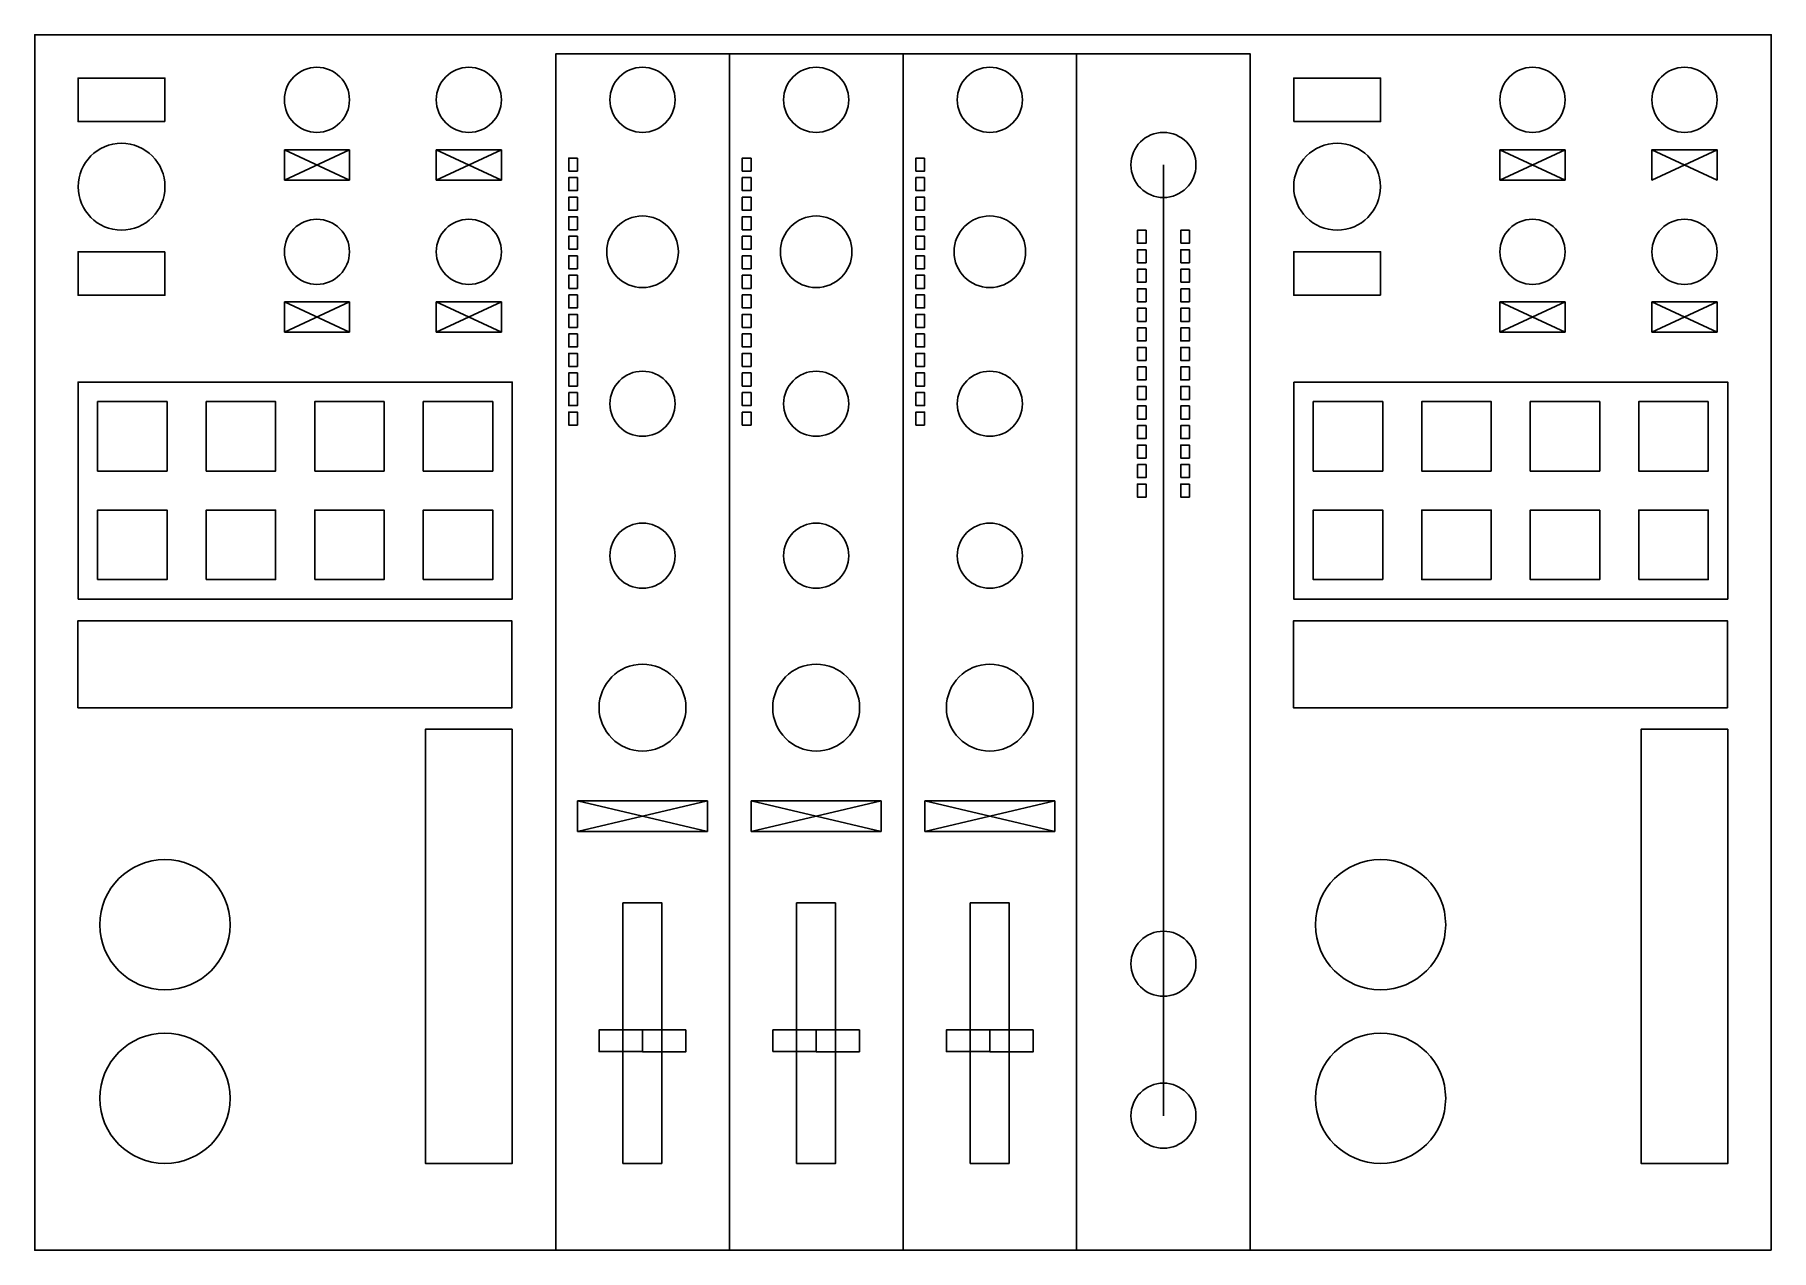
# Model space of a CAD drawing. Header units: millimetres. Extents: x -30 to 370, y 0 to 280.
import ezdxf

# ---------------------------------------------------------------- set-up
doc = ezdxf.new("R2010")
doc.units = ezdxf.units.MM
doc.layers.get('0').update_dxf_attribs({"linetype": 'CONTINUOUS'})

msp = doc.modelspace()

# ---------------------------------------------------------------- linework, layer by layer
for p, q in [((90, 275.58), (130, 275.58)), ((130, 275.58), (170, 275.58)), ((170, 275.58), (170, 0)), ((210, 275.58), (170, 275.58)), ((170, 275.58), (210, 275.58)), ((210, 275.58), (250, 275.58)), ((42.5, 253.5), (27.5, 253.5)), ((27.5, 253.5), (27.5, 246.5)), ((42.5, 253.5), (27.5, 246.5)), ((27.5, 253.5), (42.5, 246.5)), ((42.5, 246.5), (42.5, 253.5)), ((77.5, 253.5), (62.5, 253.5)), ((77.5, 253.5), (62.5, 246.5)), ((62.5, 253.5), (62.5, 246.5)), ((62.5, 253.5), (77.5, 246.5)), ((77.5, 246.5), (77.5, 253.5)), ((307.5, 253.5), (307.5, 246.5)), ((322.5, 253.5), (307.5, 253.5)), ((322.5, 253.5), (307.5, 246.5)), ((307.5, 253.5), (322.5, 246.5)), ((322.5, 246.5), (322.5, 253.5)), ((229.99, 250), (229.99, 31)), ((27.5, 246.5), (42.5, 246.5)), ((62.5, 246.5), (77.5, 246.5)), ((307.5, 246.5), (322.5, 246.5)), ((42.5, 218.5), (27.5, 218.5)), ((42.5, 218.5), (27.5, 211.5)), ((27.5, 218.5), (27.5, 211.5)), ((27.5, 218.5), (42.5, 211.5)), ((42.5, 211.5), (42.5, 218.5)), ((77.5, 218.5), (62.5, 218.5)), ((77.5, 218.5), (62.5, 211.5)), ((62.5, 218.5), (62.5, 211.5)), ((62.5, 218.5), (77.5, 211.5)), ((77.5, 211.5), (77.5, 218.5)), ((322.5, 218.5), (307.5, 218.5)), ((307.5, 218.5), (322.5, 211.5)), ((322.5, 218.5), (307.5, 211.5)), ((307.5, 218.5), (307.5, 211.5)), ((322.5, 211.5), (322.5, 218.5)), ((357.5, 218.5), (342.5, 218.5)), ((357.5, 218.5), (342.5, 211.5)), ((342.5, 218.5), (357.5, 211.5)), ((342.5, 218.5), (342.5, 211.5)), ((357.5, 211.5), (357.5, 218.5)), ((27.5, 211.5), (42.5, 211.5)), ((62.5, 211.5), (77.5, 211.5)), ((307.5, 211.5), (322.5, 211.5)), ((342.5, 211.5), (357.5, 211.5)), ((95, 103.5), (125, 96.5)), ((125, 103.5), (95, 103.5)), ((125, 103.5), (95, 96.5)), ((95, 103.5), (95, 96.5)), ((125, 96.5), (125, 103.5)), ((165, 103.5), (135, 103.5)), ((135, 103.5), (135, 96.5)), ((165, 103.5), (135, 96.5)), ((135, 103.5), (165, 96.5)), ((165, 96.5), (165, 103.5)), ((175, 103.5), (205, 96.5)), ((205, 103.5), (175, 103.5)), ((205, 103.5), (175, 96.5)), ((175, 103.5), (175, 96.5)), ((205, 96.5), (205, 103.5)), ((95, 96.5), (125, 96.5)), ((135, 96.5), (165, 96.5)), ((175, 96.5), (205, 96.5)), ((150, 50.75), (140, 50.75)), ((140, 50.75), (140, 45.75)), ((150, 45.75), (150, 50.75)), ((150, 50.75), (160, 50.75)), ((150, 45.73), (150, 50.75)), ((160, 50.75), (160, 45.73)), ((140, 45.75), (150, 45.75)), ((160, 45.73), (150, 45.73)), ((170, 0), (210, 0))]:
    msp.add_line(p, q)
for points in [[(370, 0), (-30, 0), (-30, 280), (370, 280)], [(90, 0), (90, 275.58), (130, 275.58), (130, 0)], [(170, 0), (130, 0), (130, 275.58), (170, 275.58)], [(210, 0), (210, 275.58), (250, 275.58), (250, 0)], [(0, 260), (-20, 260), (-20, 270), (0, 270)], [(260, 260), (260, 270), (280, 270), (280, 260)], [(357.5, 253.5), (357.5, 246.5), (342.5, 253.5), (342.5, 246.5), (357.5, 253.5), (342.5, 253.5)], [(94.99, 251.58), (92.99, 251.58), (92.99, 248.58), (94.99, 248.58)], [(134.99, 251.58), (132.99, 251.58), (132.99, 248.58), (134.99, 248.58)], [(174.99, 251.58), (172.99, 251.58), (172.99, 248.58), (174.99, 248.58)], [(94.99, 247.08), (92.99, 247.08), (92.99, 244.08), (94.99, 244.08)], [(132.99, 247.08), (132.99, 244.08), (134.99, 244.08), (134.99, 247.08)], [(174.99, 247.08), (172.99, 247.08), (172.99, 244.08), (174.99, 244.08)], [(94.99, 239.58), (94.99, 242.58), (92.99, 242.58), (92.99, 239.58)], [(132.99, 242.58), (132.99, 239.58), (134.99, 239.58), (134.99, 242.58)], [(174.99, 239.58), (174.99, 242.58), (172.99, 242.58), (172.99, 239.58)], [(94.99, 235.08), (94.99, 238.08), (92.99, 238.08), (92.99, 235.08)], [(132.99, 235.08), (134.99, 235.08), (134.99, 238.08), (132.99, 238.08)], [(174.99, 235.08), (174.99, 238.08), (172.99, 238.08), (172.99, 235.08)], [(92.99, 230.58), (94.99, 230.58), (94.99, 233.58), (92.99, 233.58)], [(132.99, 233.58), (132.99, 230.58), (134.99, 230.58), (134.99, 233.58)], [(172.99, 230.58), (174.99, 230.58), (174.99, 233.58), (172.99, 233.58)], [(225.99, 234.98), (223.99, 234.98), (223.99, 231.98), (225.99, 231.98)], [(233.99, 231.98), (235.99, 231.98), (235.99, 234.98), (233.99, 234.98)], [(0, 230), (-20, 230), (-20, 220), (0, 220)], [(94.99, 229.08), (92.99, 229.08), (92.99, 226.08), (94.99, 226.08)], [(132.99, 229.08), (132.99, 226.08), (134.99, 226.08), (134.99, 229.08)], [(174.99, 229.08), (172.99, 229.08), (172.99, 226.08), (174.99, 226.08)], [(225.99, 230.48), (223.99, 230.48), (223.99, 227.48), (225.99, 227.48)], [(233.99, 227.48), (235.99, 227.48), (235.99, 230.48), (233.99, 230.48)], [(280, 220), (280, 230), (260, 230), (260, 220)], [(92.99, 221.58), (94.99, 221.58), (94.99, 224.58), (92.99, 224.58)], [(132.99, 221.58), (134.99, 221.58), (134.99, 224.58), (132.99, 224.58)], [(172.99, 221.58), (174.99, 221.58), (174.99, 224.58), (172.99, 224.58)], [(225.99, 222.98), (225.99, 225.98), (223.99, 225.98), (223.99, 222.98)], [(233.99, 222.98), (235.99, 222.98), (235.99, 225.98), (233.99, 225.98)], [(92.99, 220.08), (92.99, 217.08), (94.99, 217.08), (94.99, 220.08)], [(134.99, 220.08), (132.99, 220.08), (132.99, 217.08), (134.99, 217.08)], [(172.99, 220.08), (172.99, 217.08), (174.99, 217.08), (174.99, 220.08)], [(225.99, 218.48), (225.99, 221.48), (223.99, 221.48), (223.99, 218.48)], [(233.99, 221.48), (233.99, 218.48), (235.99, 218.48), (235.99, 221.48)], [(223.99, 213.98), (225.99, 213.98), (225.99, 216.98), (223.99, 216.98)], [(235.99, 213.98), (235.99, 216.98), (233.99, 216.98), (233.99, 213.98)], [(94.99, 212.58), (94.99, 215.58), (92.99, 215.58), (92.99, 212.58)], [(92.99, 215.58), (92.99, 212.58), (94.99, 212.58), (94.99, 215.58)], [(132.99, 212.58), (134.99, 212.58), (134.99, 215.58), (132.99, 215.58)], [(132.99, 212.58), (134.99, 212.58), (134.99, 215.58), (132.99, 215.58)], [(174.99, 212.58), (174.99, 215.58), (172.99, 215.58), (172.99, 212.58)], [(172.99, 215.58), (172.99, 212.58), (174.99, 212.58), (174.99, 215.58)], [(225.99, 212.48), (223.99, 212.48), (223.99, 209.48), (225.99, 209.48)], [(235.99, 212.48), (233.99, 212.48), (233.99, 209.48), (235.99, 209.48)], [(94.99, 211.08), (92.99, 211.08), (92.99, 208.08), (94.99, 208.08)], [(94.99, 211.08), (92.99, 211.08), (92.99, 208.08), (94.99, 208.08)], [(132.99, 211.08), (132.99, 208.08), (134.99, 208.08), (134.99, 211.08)], [(134.99, 211.08), (132.99, 211.08), (132.99, 208.08), (134.99, 208.08)], [(174.99, 211.08), (172.99, 211.08), (172.99, 208.08), (174.99, 208.08)], [(174.99, 211.08), (172.99, 211.08), (172.99, 208.08), (174.99, 208.08)], [(94.99, 203.58), (94.99, 206.58), (92.99, 206.58), (92.99, 203.58)], [(92.99, 206.58), (92.99, 203.58), (94.99, 203.58), (94.99, 206.58)], [(134.99, 206.58), (132.99, 206.58), (132.99, 203.58), (134.99, 203.58)], [(132.99, 206.58), (132.99, 203.58), (134.99, 203.58), (134.99, 206.58)], [(174.99, 203.58), (174.99, 206.58), (172.99, 206.58), (172.99, 203.58)], [(172.99, 206.58), (172.99, 203.58), (174.99, 203.58), (174.99, 206.58)], [(223.99, 204.98), (225.99, 204.98), (225.99, 207.98), (223.99, 207.98)], [(235.99, 204.98), (235.99, 207.98), (233.99, 207.98), (233.99, 204.98)], [(-20.01, 150), (79.99, 150), (79.99, 200), (-20.01, 200)], [(94.99, 199.08), (94.99, 202.08), (92.99, 202.08), (92.99, 199.08)], [(94.99, 202.08), (92.99, 202.08), (92.99, 199.08), (94.99, 199.08)], [(132.99, 202.08), (132.99, 199.08), (134.99, 199.08), (134.99, 202.08)], [(134.99, 199.08), (134.99, 202.08), (132.99, 202.08), (132.99, 199.08)], [(174.99, 199.08), (174.99, 202.08), (172.99, 202.08), (172.99, 199.08)], [(174.99, 202.08), (172.99, 202.08), (172.99, 199.08), (174.99, 199.08)], [(223.99, 203.48), (223.99, 200.48), (225.99, 200.48), (225.99, 203.48)], [(235.99, 200.48), (235.99, 203.48), (233.99, 203.48), (233.99, 200.48)], [(259.99, 200), (259.99, 150), (359.99, 150), (359.99, 200)], [(92.99, 197.58), (92.99, 194.58), (94.99, 194.58), (94.99, 197.58)], [(92.99, 197.58), (92.99, 194.58), (94.99, 194.58), (94.99, 197.58)], [(132.99, 197.58), (132.99, 194.58), (134.99, 194.58), (134.99, 197.58)], [(134.99, 194.58), (134.99, 197.58), (132.99, 197.58), (132.99, 194.58)], [(172.99, 197.58), (172.99, 194.58), (174.99, 194.58), (174.99, 197.58)], [(172.99, 197.58), (172.99, 194.58), (174.99, 194.58), (174.99, 197.58)], [(225.99, 195.98), (225.99, 198.98), (223.99, 198.98), (223.99, 195.98)], [(223.99, 198.98), (223.99, 195.98), (225.99, 195.98), (225.99, 198.98)], [(233.99, 195.98), (235.99, 195.98), (235.99, 198.98), (233.99, 198.98)], [(233.99, 198.98), (233.99, 195.98), (235.99, 195.98), (235.99, 198.98)], [(-15.51, 179.5), (0.49, 179.5), (0.49, 195.5), (-15.51, 195.5)], [(9.49, 179.5), (25.49, 179.5), (25.49, 195.5), (9.49, 195.5)], [(34.49, 179.5), (50.49, 179.5), (50.49, 195.5), (34.49, 195.5)], [(59.49, 179.5), (75.49, 179.5), (75.49, 195.5), (59.49, 195.5)], [(94.99, 190.08), (94.99, 193.08), (92.99, 193.08), (92.99, 190.08)], [(94.99, 190.08), (94.99, 193.08), (92.99, 193.08), (92.99, 190.08)], [(132.99, 193.08), (132.99, 190.08), (134.99, 190.08), (134.99, 193.08)], [(132.99, 193.08), (132.99, 190.08), (134.99, 190.08), (134.99, 193.08)], [(174.99, 190.08), (174.99, 193.08), (172.99, 193.08), (172.99, 190.08)], [(174.99, 190.08), (174.99, 193.08), (172.99, 193.08), (172.99, 190.08)], [(225.99, 194.48), (223.99, 194.48), (223.99, 191.48), (225.99, 191.48)], [(225.99, 194.48), (223.99, 194.48), (223.99, 191.48), (225.99, 191.48)], [(233.99, 191.48), (235.99, 191.48), (235.99, 194.48), (233.99, 194.48)], [(233.99, 194.48), (233.99, 191.48), (235.99, 191.48), (235.99, 194.48)], [(280.49, 195.5), (264.49, 195.5), (264.49, 179.5), (280.49, 179.5)], [(305.49, 179.5), (305.49, 195.5), (289.49, 195.5), (289.49, 179.5)], [(314.49, 179.5), (330.49, 179.5), (330.49, 195.5), (314.49, 195.5)], [(355.49, 195.5), (339.49, 195.5), (339.49, 179.5), (355.49, 179.5)], [(225.99, 186.98), (225.99, 189.98), (223.99, 189.98), (223.99, 186.98)], [(223.99, 189.98), (223.99, 186.98), (225.99, 186.98), (225.99, 189.98)], [(235.99, 189.98), (233.99, 189.98), (233.99, 186.98), (235.99, 186.98)], [(235.99, 189.98), (233.99, 189.98), (233.99, 186.98), (235.99, 186.98)], [(225.99, 182.48), (225.99, 185.48), (223.99, 185.48), (223.99, 182.48)], [(225.99, 185.48), (223.99, 185.48), (223.99, 182.48), (225.99, 182.48)], [(235.99, 182.48), (235.99, 185.48), (233.99, 185.48), (233.99, 182.48)], [(233.99, 182.48), (235.99, 182.48), (235.99, 185.48), (233.99, 185.48)], [(223.99, 180.98), (223.99, 177.98), (225.99, 177.98), (225.99, 180.98)], [(223.99, 180.98), (223.99, 177.98), (225.99, 177.98), (225.99, 180.98)], [(233.99, 177.98), (235.99, 177.98), (235.99, 180.98), (233.99, 180.98)], [(233.99, 177.98), (235.99, 177.98), (235.99, 180.98), (233.99, 180.98)], [(225.99, 173.48), (225.99, 176.48), (223.99, 176.48), (223.99, 173.48)], [(225.99, 173.48), (225.99, 176.48), (223.99, 176.48), (223.99, 173.48)], [(235.99, 176.48), (233.99, 176.48), (233.99, 173.48), (235.99, 173.48)], [(235.99, 176.48), (233.99, 176.48), (233.99, 173.48), (235.99, 173.48)], [(-15.51, 154.5), (0.49, 154.5), (0.49, 170.5), (-15.51, 170.5)], [(9.49, 154.5), (25.49, 154.5), (25.49, 170.5), (9.49, 170.5)], [(34.49, 154.5), (50.49, 154.5), (50.49, 170.5), (34.49, 170.5)], [(59.49, 154.5), (75.49, 154.5), (75.49, 170.5), (59.49, 170.5)], [(280.49, 154.5), (280.49, 170.5), (264.49, 170.5), (264.49, 154.5)], [(305.49, 154.5), (305.49, 170.5), (289.49, 170.5), (289.49, 154.5)], [(330.49, 170.5), (314.49, 170.5), (314.49, 154.5), (330.49, 154.5)], [(339.49, 154.5), (355.49, 154.5), (355.49, 170.5), (339.49, 170.5)], [(-20.08, 124.98), (79.92, 124.98), (79.92, 144.98), (-20.08, 144.98)], [(359.92, 124.98), (359.92, 144.98), (259.92, 144.98), (259.92, 124.98)], [(80, 120), (60, 120), (60, 20), (80, 20)], [(360, 120), (340, 120), (340, 20), (360, 20)], [(114.48, 20), (105.48, 20), (105.48, 80), (114.48, 80)], [(154.48, 80), (154.48, 20), (145.48, 20), (145.48, 80)], [(194.48, 20), (185.48, 20), (185.48, 80), (194.48, 80)], [(120, 50.75), (110, 50.75), (110, 45.75), (100, 45.75), (100, 50.75), (110, 50.75), (110, 45.73), (120, 45.73)], [(200, 50.75), (190, 50.75), (190, 45.75), (180, 45.75), (180, 50.75), (190, 50.75), (190, 45.73), (200, 45.73)]]:
    msp.add_lwpolyline(points, close=True)
for centre, radius in [((35, 265), 7.5), ((70, 265), 7.5), ((110, 265), 7.5), ((150, 265), 7.5), ((190, 265), 7.5), ((315, 265), 7.5), ((350, 265), 7.5), ((229.99, 250), 7.5), ((-10, 245), 10), ((270, 245), 10), ((35, 230), 7.5), ((70, 230), 7.5), ((110, 230), 8.25), ((150, 230), 8.25), ((190, 230), 8.25), ((315, 230), 7.5), ((350, 230), 7.5), ((110, 195), 7.5), ((150, 195), 7.5), ((190, 195), 7.5), ((110, 160), 7.5), ((150, 160), 7.5), ((190, 160), 7.5), ((110, 125), 10), ((150, 125), 10), ((190, 125), 10), ((0, 75), 15), ((280, 75), 15), ((229.99, 66), 7.5), ((0, 35), 15), ((280, 35), 15), ((229.99, 31), 7.5)]:
    msp.add_circle(centre, radius)

doc.saveas('drawing.dxf')
